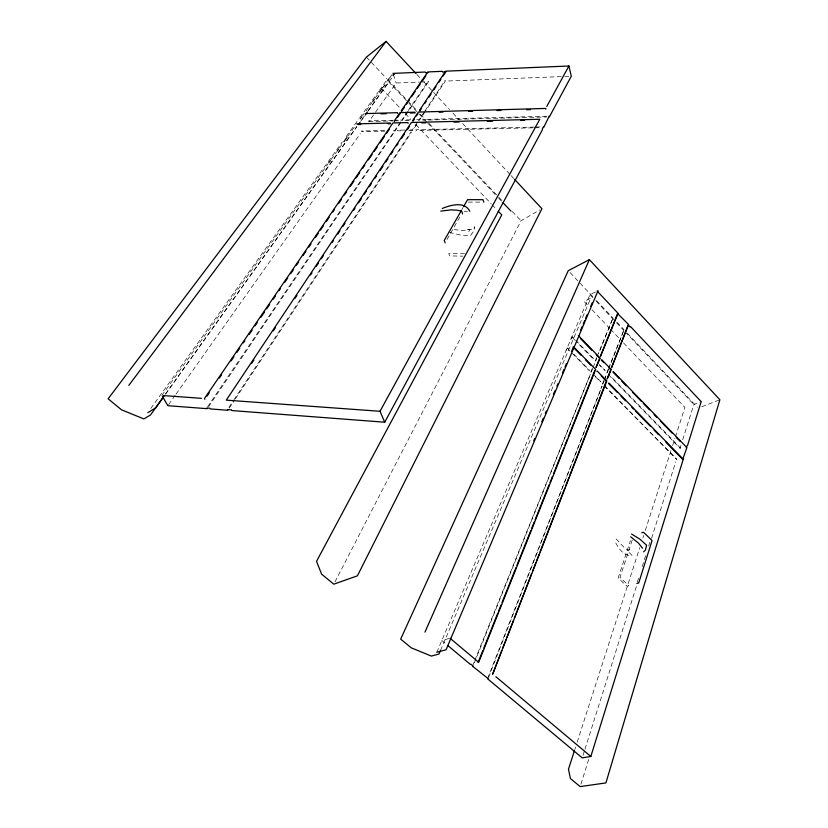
<?xml version="1.0" encoding="UTF-8"?>
<svg xmlns="http://www.w3.org/2000/svg" width="828" height="828" viewBox="0 0 828 828"><rect width="100%" height="100%" fill="white"/><g stroke="black" fill="none" stroke-linecap="round" stroke-linejoin="round"><path stroke-width="0.62" stroke-dasharray="4.14 3.1" d="M580.966 784.137L589.039 758.241M637.239 582.27L638.771 577.426M642.217 566.528L645.664 555.629M648.728 545.952L649.876 542.319M583.005 755.415L584.568 750.478M584.961 749.247L636.753 585.23M651.553 538.366L675.7 461.91M608.549 374.774L680.005 448.269L681.154 444.626M682.696 439.761L693.833 404.488L701.181 401.632M574.808 749.537L575.595 747.073M577.178 742.157L639.744 547.712M642.911 537.869L643.708 535.405M645.291 530.479L671.032 450.494M672.615 445.567L674.986 438.188M675.389 436.956L684.891 407.417L621.228 340.494M632.23 540.084L619.965 577.416L628.835 585.727L627.013 586.234L618.154 577.944L630.45 540.643M487.526 678.722L602.07 386.086L488.106 678.587M602.401 384.13L603.736 380.694M604.192 379.545L606.5 374.722L604.709 379.317M606.758 372.931L608.156 369.36M608.621 368.17L623.981 329.854L609.139 367.953M602.919 383.913L604.254 380.466M607.276 372.714L608.673 369.143M472.498 666.167L474.423 661.386M474.899 660.185L590.405 374.184L474.04 663.632M590.757 372.248L592.144 368.822M595.249 361.091L596.678 357.53M597.154 356.351L612.927 318.169L598.623 353.742M591.275 372.02L592.662 368.584M593.117 367.446L594.959 362.871L594.442 363.099M595.767 360.863L596.719 358.493M436.822 652.236L589.981 294.675L597.164 291.104M440.496 650.466L590.768 298.142L584.092 301.444L588.511 306.091M334.978 581.898L521.06 220.766L539.711 209.96M461.889 209.577L463.152 207.373M446.996 239.52L460.171 216.408M228.911 407.386L233.185 400.928M233.9 399.852L411.092 131.849L411.33 132.542L234.997 399.5M417.291 122.461L412.416 129.851L406.196 129.986M424.112 112.153L419.216 119.563L415.511 119.656M424.816 111.097L445.102 80.409L445.309 81.092L425.737 110.724M229.315 408.111L234.283 400.576M416.826 124.21L412.644 130.545L405.182 130.71M425.033 111.79L419.444 120.257L415.739 120.35M207.528 406.9L393.569 132.232L393.807 132.925L208.656 406.558M400.597 121.851L394.915 130.244L391.054 130.338M407.542 111.594L401.839 120.019L394.18 120.215M408.256 110.538L428.221 81.072L428.438 81.744L402.077 120.702L394.418 120.898M400.835 122.544L395.153 130.938L391.292 131.021M168.601 404.644L175.308 395.153M176.064 394.097L360.325 133.66M392.896 120.246L368.636 120.888L368.874 121.561L374.784 113.229M375.519 112.184L396.167 82.997L419.403 82.096M165.569 393.911L356.744 126.705M362.012 119.335L364.279 116.179M368.036 110.921L387.607 83.576L382.257 87.654M165.528 394.18L356.93 126.632M360.677 121.385L364.434 116.137M368.181 110.89L394.459 74.168L389.74 77.78M161.843 395.463L328.105 163.727M331.117 159.525L336.385 152.186M339.387 147.995L343.154 142.747M347.667 136.454L355.947 124.924M362.56 115.703L364.041 113.633M366.09 110.786L372.051 102.475M375.032 98.325L378.758 93.129M382.484 87.934L386.955 81.703M389.936 77.553L392.172 74.427M150.779 408.473L342.399 141.878M346.166 136.63L358.99 118.787M359.745 117.731L378.603 91.494M379.359 90.438L386.148 80.999M570.989 339.014L572.355 336.779L594.131 359.176L593.614 359.414L576.195 341.498M566.176 350.234L567.615 347.853L570.254 350.544M701.792 406.734L718.683 400.224M680.005 448.269L680.533 448.083L610.857 376.388M448.89 638.574L441.831 640.53L445.764 643.822M420.696 82.044L428.438 81.744M448.6 80.968L563.547 76.518M564.841 76.476L568.722 76.321M410.574 119.791L404.395 119.946L404.623 120.64L410.802 120.474M546.604 116.23L422.611 119.47L422.839 120.163L546.79 116.955M368.874 121.561L393.145 120.929M384.616 130.482L361.463 131.01L361.712 131.693L384.865 131.166M404.944 130.017L397.481 130.193L397.719 130.876L403.94 130.741M534.391 127.077L415.832 129.768L416.07 130.462L533.294 127.822M535.675 127.046L540.829 126.932M534.577 127.802L541.026 127.657M468.327 202.104L482.507 202.125M464.115 211.254L467.52 211.275M464.58 253.782L448.766 253.482L449.594 255.893L462.955 256.152M454.086 229.594L463.121 230.546L469.962 229.366L468.472 232.057L467.603 229.387L473.243 229.449L474.723 226.758L474.061 230.536L470.604 235.473L461.227 235.173L449.656 232.502M616.084 538.924L624.705 548.053L627.852 550.154L629.839 549.544L628.928 552.317L632.085 555.319C623.722 556.551 618.371 548.177 615.142 541.688M573.783 354.146L589.629 370.333L589.112 370.561L571.506 352.583M593.003 373.78L600.766 381.718L595.073 376.657M604.719 385.755L676.921 459.509L604.202 385.972M567.097 348.091L570.627 351.683M599.182 364.372L605.154 370.53L599.513 365.479M571.848 337.017L575.325 340.598M381.356 88.327L400.835 108.81M405.265 113.457L410.574 119.046M415.884 124.624L491.139 203.74M492.029 204.671L496.448 209.318M592.041 309.817L609.729 328.405M610.619 329.337L620.338 339.563M366.38 57.132L386.707 78.639M387.587 79.581L407.034 100.147M407.925 101.088L416.763 110.434M420.293 114.171L425.602 119.781M429.132 123.527L502.503 201.132M512.221 211.419L521.06 220.766M570.026 272.567L593.003 296.869M596.543 300.616L613.331 318.376M616.87 322.113L623.939 329.596M627.469 333.332L697.29 407.19M388.674 81.827L408.183 102.444M409.073 103.386L417.933 112.763M418.823 113.695L426.803 122.13M427.683 123.072L497.731 197.126M498.611 198.068L502.161 201.815M589.981 294.675L595.197 300.191M596.067 301.113L615.721 321.895M616.612 322.837L623.712 330.341M625.233 331.945L693.833 404.488M416.898 74.479L423.067 81.092M423.946 82.044L432.744 91.494M433.624 92.436L449.469 109.451M452.999 113.229L459.157 119.843M462.676 123.62L510.214 174.656M511.093 175.608L513.733 178.444M393.321 74.592L396.167 82.997"/><path stroke-width="1.24" d="M686.35 447.803L686.992 445.733M487.526 678.722L582.229 757.879L590.83 756.471L683.266 459.229L608.994 383.116L608.476 383.343L617.419 392.513M687.519 445.547L701.181 401.632L630.708 326.749M574.404 750.768L568.463 769.233L570.42 778.568L580.2 786.6L605.92 782.915L719.884 399.758L589.381 259.65L568.256 270.694L400.669 639.123L411.268 647.827L431.326 656.076L438.985 654.027L440.496 650.466M492.991 673.35L501.851 650.497M502.782 648.096L506.043 639.671M506.974 637.27L513.505 620.431M514.436 618.03L531.7 573.535M532.632 571.134L535.892 562.719M536.823 560.308L539.163 554.294M540.094 551.893L564.81 488.158M565.741 485.757L569.012 477.332M569.943 474.93L594.659 411.195M595.591 408.794L606.313 381.139L601.118 375.808M610.288 370.913L607.162 378.955L611.25 369.526L601.832 359.797L601.304 360.035L603.881 362.685M627.696 326.004L611.509 367.736L628.669 324.576L617.564 313.564L600.466 356.33L618.081 313.326L597.164 291.104M478.087 662.431L482.89 650.435M483.842 648.034L497.752 613.237M498.715 610.836L501.116 604.844M502.068 602.442L515.989 567.646M516.941 565.245L530.851 530.448M531.814 528.057L534.215 522.054M535.167 519.653L549.088 484.856M550.04 482.455L552.442 476.462M553.404 474.061L563.951 447.669M564.913 445.267L567.315 439.264M568.267 436.863L594.659 370.882M533.739 440.775L534.743 438.405M541.802 421.742L543.313 418.181M545.331 413.42L546.345 411.04M553.404 394.387L554.915 390.816M556.923 386.055L557.937 383.674M562.471 372.973L563.982 369.402M564.996 367.021L566.507 363.461M571.548 351.558L573.059 347.988M580.676 330.01L582.177 326.47M583.181 324.11L584.671 320.581M585.675 318.221L587.176 314.681M590.674 306.432L592.165 302.893M598.054 290.659L446.095 649.742L436.822 652.236M424.961 632.126L589.381 259.65M231.933 410.574L384.73 422.208L542.475 129.675M543.603 127.595L549.192 116.168M549.368 116.883L571.299 76.217L568.919 66.002L445.599 71.177L419.558 110.238L419.796 110.942L421.193 108.83M542.288 128.951L543.416 126.87M380.011 411.288L539.784 119.263L411.381 122.492L226.272 400.141L380.011 411.288L384.73 422.208M546.749 106.512L568.919 66.002M461.268 210.674L444.284 240.368L445.122 242.821M463.784 206.275L467.551 199.672L483.045 199.683L483.8 202.136M251.764 363.202L253.917 359.973M273.271 330.921L275.424 327.691M294.778 298.629L296.931 295.399M310.552 274.958L311.98 272.805M316.286 266.347L318.428 263.118M321.295 258.812L323.448 255.583M332.049 242.666L333.487 240.513M337.783 234.055L339.935 230.826M342.802 226.52L344.955 223.291M353.556 210.374L354.995 208.221M358.576 202.839L361.443 198.534M364.31 194.238L366.462 191.009M369.329 186.704L371.482 183.474M375.063 178.092L376.502 175.94M380.083 170.558L382.95 166.252M385.817 161.946L387.97 158.717M390.837 154.412L392.989 151.182M396.571 145.8L397.999 143.648M401.59 138.266L404.457 133.96M407.324 129.654L409.477 126.425M414.352 119.097L412.955 121.209L412.717 120.505L418.326 112.08L545.704 108.427L545.89 109.161M416.463 115.941L417.861 113.84M424.712 103.541L426.12 101.43M428.935 97.207L431.046 94.04M433.851 89.817L435.963 86.65M438.778 82.427L440.889 79.26M443.001 76.093L445.806 71.87L442.504 72.015L442.287 71.322L427.828 71.932L401.259 110.776L401.497 111.469L404.364 107.267M207.052 396.094L209.225 392.907M219.41 378.003L221.583 374.815M231.043 360.977L233.951 356.723M236.86 352.469L239.768 348.205M243.401 342.885L244.85 340.753M249.218 334.377L252.126 330.113M255.034 325.859L257.218 322.672M260.851 317.341L264.484 312.021M266.668 308.834L269.576 304.58M273.209 299.25L275.393 296.062M279.026 290.742L280.475 288.61M284.842 282.224L287.751 277.97M290.659 273.716L293.567 269.452M296.476 265.198L298.649 262.01M303.017 255.624L305.925 251.36M308.834 247.106L311.017 243.918M315.375 237.532L318.283 233.279M320.467 230.081L323.375 225.827M326.284 221.573L329.192 217.309M332.825 211.989L334.284 209.857M338.642 203.481L341.55 199.217M344.458 194.963L346.642 191.775M350.275 186.445L353.908 181.125M356.092 177.937L359.725 172.617M362.633 168.353L364.817 165.165M368.45 159.845L372.082 154.525M374.266 151.327L377.175 147.073M380.083 142.82L384.44 136.434M386.624 133.236L389.533 128.982M397.388 117.493L400.245 113.301M406.517 104.121L409.394 99.919M411.547 96.762L415.128 91.515M417.281 88.368L420.148 84.166M422.301 81.02L425.892 75.762M162.557 398.113L150.51 414.952L143.906 418.927L121.561 409.839L108.116 398.796L366.38 57.132L386.086 41.4L416.018 73.537M164.027 396.27L155.778 407.821L147.767 412.675M358.431 124.531L359.932 122.43M365.179 115.092L367.435 111.946M328.861 162.671L330.362 160.58M337.131 151.141L338.642 149.04M343.91 141.702L346.911 137.51M360.325 118.808L361.815 116.738M372.797 101.44L374.287 99.36M379.503 92.084L381.739 88.969M387.701 80.668L389.191 78.588M128.837 385.372L386.086 41.4M643.625 551.852L645.467 549.978L646.575 545.186L639.92 539.183L631.578 534.039M442.307 208.449C450.784 205.013 464.529 200.976 469.786 211.285M596.791 371.379L597.319 371.141L606.841 380.911L492.525 674.551M641.679 532.797L643.491 532.238L652.06 540.549L638.709 582.964L636.856 583.481M392.917 73.392L425.333 72.036M425.551 72.719L428.045 72.616M365.324 113.602L397.44 112.68L397.678 113.374M380.983 113.85L386.127 113.705M410.181 113.022L415.149 112.877L414.921 112.184L400.007 112.608L394.283 120.981L394.521 121.675M439.14 112.194L443.001 112.09M468.72 111.356L472.581 111.252M497.017 110.548L500.878 110.445M526.598 109.71L530.458 109.606M356.692 123.879L390.34 123.03L390.588 123.724L388.094 123.786M358.193 124.531L360.687 124.469M421.887 122.948L425.737 122.844M453.982 122.14L459.116 122.016M487.35 121.312L492.484 121.178M520.719 120.474L524.569 120.381M440.744 211.099L450.949 209.867L457.015 210.188L461.703 211.202L462.593 213.924M163.116 395.556L201.411 398.33M206.803 407.976L209.836 408.204L210.24 408.928L227.886 410.264M227.493 409.539L231.54 409.85M207.207 408.69L167.856 405.699L162.443 396.488M470.946 664.232L473.078 666.022M488.106 678.587L472.498 666.167M447.731 645.467L470.366 664.377M450.059 638.253L478.677 662.286L595.653 369.443L573.566 346.797M495.889 676.735L590.83 756.471M630.667 536.823L638.523 543.137L642.497 548.208M573.038 347.046L580.997 355.191M585.417 359.714L590.716 365.148M621 396.177L625.471 400.762M631.733 407.169L633.524 409.011M635.314 410.843L650.518 426.42M654.099 430.084L658.57 434.669M665.733 442.007L682.727 459.416L686.878 447.606L613.382 371.731L612.865 371.958L619.137 378.437M578.337 335.547L600.186 358.11L596.005 367.508L599.669 358.338L596.17 354.736M580.438 338.497L591.803 350.223M609.015 367.994L610.733 369.754M621.828 381.211L626.31 385.827M632.582 392.306L641.534 401.559M643.335 403.402L649.607 409.881M654.089 414.507L656.77 417.281M660.361 420.976L672.005 433.003M676.486 437.629L680.078 441.324M498.218 211.181L501.768 214.907L316.524 561.353L321.626 574.187L333.798 584.185L357.406 575.833L541.905 208.687L514.612 179.386M503.051 202.756L511.031 211.192M628.162 324.814L630.201 326.988M204.868 399.293L204.454 398.558L392.927 122.958L407.945 122.585L408.183 123.289"/></g></svg>
